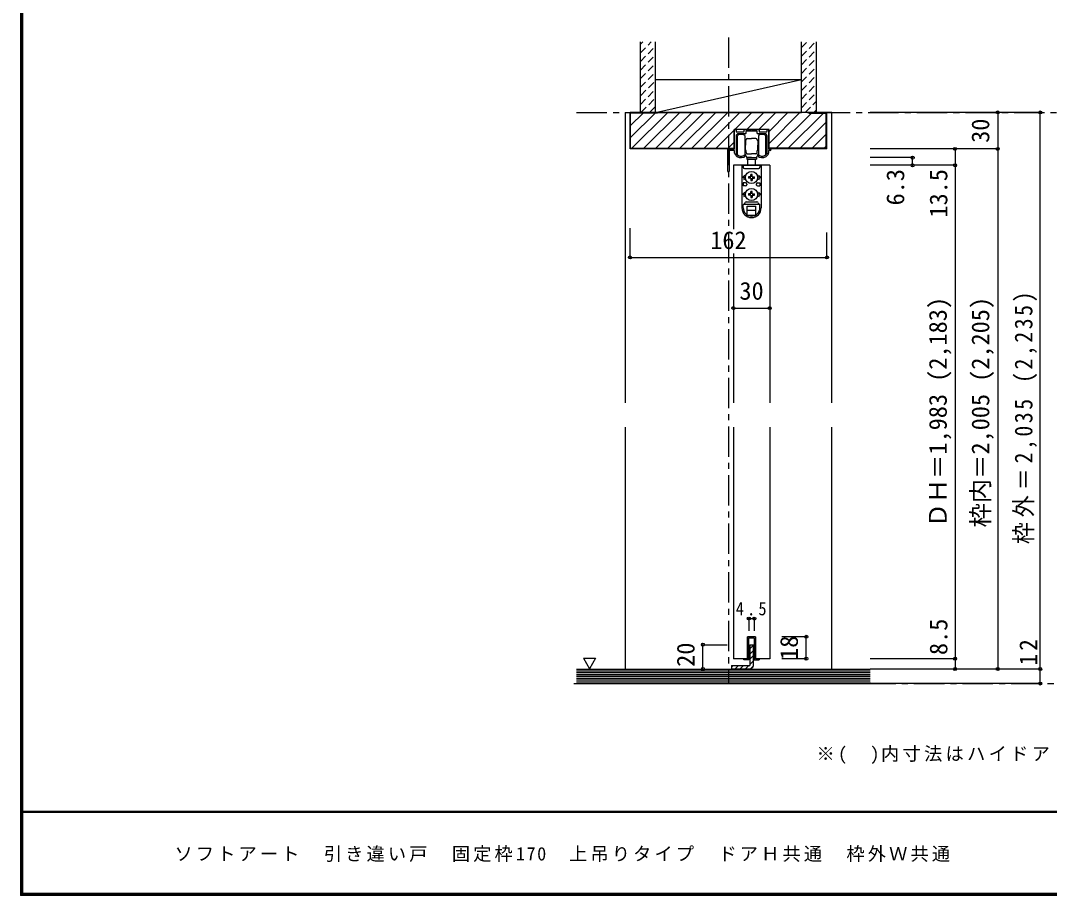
# Model space of a CAD drawing. Units: millimetres, scale not verified. Extents: x -973 to 977, y -718 to 696.
# Drawn here: x -973 to -127, y -701 to 19 of the extents above; entities that cross this region are included whole.
import ezdxf
from ezdxf.enums import TextEntityAlignment as Align

# ---------------------------------------------------------------- set-up
doc = ezdxf.new("R2010")
doc.units = ezdxf.units.MM
doc.header["$LTSCALE"] = 5
doc.header["$PDMODE"] = 32
doc.header["$PDSIZE"] = 2.5
doc.linetypes.add('CHAIN1', pattern=[8, 5, -1, 1, -1])
doc.linetypes.add('DASHED1', pattern=[1.8, 1.2, -0.6])
for name, color, linetype in [('0-1_通り芯', 4, 'CHAIN1'), ('0-2_柱', 7, 'Continuous'), ('0-3_仕上げ', 2, 'Continuous'), ('0-4_枠', 3, 'Continuous'), ('0-6_扉', 6, 'Continuous'), ('0-7_金物', 7, 'Continuous'), ('0-A_文字', 3, 'Continuous'), ('0-B_寸法', 7, 'Continuous'), ('0-C_ハッチ', 4, 'DASHED1'), ('F-1_枠', 6, 'Continuous'), ('F-A_文字', 7, 'Continuous')]:
    doc.layers.add(name, color=color, linetype=linetype)
doc.styles.add('ＭＳ ゴシック', font='')
doc.styles.get('ＭＳ ゴシック').set_extended_font_data('MS Gothic')

msp = doc.modelspace()

# ---------------------------------------------------------------- linework, layer by layer
at = {"layer": '0-1_通り芯'}
for p, q in [((-390.847, 5.151), (-390.847, -526.5)), ((-515.847, -56.5), (-115.347, -56.5)), ((-518.238, -526.5), (-115.347, -526.5))]:
    msp.add_line(p, q, dxfattribs=at)
at = {"layer": '0-2_柱', "color": 3}
for p, q in [((-450.847, -29.5), (-330.847, -29.5)), ((-450.847, -56.5), (-330.847, -56.5))]:
    msp.add_line(p, q, dxfattribs=at)
at = {"layer": '0-2_柱'}
msp.add_line((-450.847, -56.5), (-330.847, -29.5), dxfattribs=at)
at = {"layer": '0-3_仕上げ'}
for p, q in [((-463.347, -56.5), (-463.347, 1.5)), ((-450.847, -56.5), (-450.847, 1.5)), ((-330.847, -56.5), (-330.847, 1.5)), ((-318.347, -56.5), (-318.347, 1.5)), ((-515.847, -514.5), (-274.347, -514.5)), ((-515.847, -526.5), (-274.347, -526.5))]:
    msp.add_line(p, q, dxfattribs=at)
at = {"layer": '0-3_仕上げ', "color": 7}
for p, q in [((-515.847, -516), (-274.347, -516)), ((-515.847, -517.5), (-274.347, -517.5)), ((-515.847, -519), (-274.347, -519)), ((-515.847, -520.5), (-274.347, -520.5)), ((-515.847, -522), (-274.347, -522)), ((-515.847, -523.5), (-274.347, -523.5)), ((-515.847, -525), (-274.347, -525))]:
    msp.add_line(p, q, dxfattribs=at)
at = {"layer": '0-4_枠', "color": 4}
for p, q in [((-475.847, -56.5), (-475.847, -295.5)), ((-475.847, -56.5), (-471.847, -56.5)), ((-305.847, -56.5), (-309.847, -56.5)), ((-305.847, -295.5), (-305.847, -56.5)), ((-475.847, -315.5), (-475.847, -514.5)), ((-305.847, -514.5), (-305.847, -315.5))]:
    msp.add_line(p, q, dxfattribs=at)
at = {"layer": '0-4_枠'}
for p, q in [((-309.847, -56.5), (-471.847, -56.5)), ((-471.847, -86.5), (-471.847, -56.5)), ((-449.347, -57), (-471.347, -57)), ((-471.347, -86), (-471.347, -57)), ((-449.347, -56.5), (-449.347, -57)), ((-324.847, -57), (-324.847, -56.5)), ((-324.847, -57), (-310.347, -57)), ((-310.347, -86), (-310.347, -57)), ((-309.847, -86.5), (-309.847, -56.5)), ((-386.247, -86.5), (-386.247, -70.5)), ((-386.247, -86.5), (-471.847, -86.5)), ((-471.347, -86), (-386.247, -86)), ((-310.347, -86), (-357.447, -86)), ((-309.847, -86.5), (-357.447, -86.5))]:
    msp.add_line(p, q, dxfattribs=at)
msp.add_lwpolyline([(-357.447, -86.5), (-357.447, -70.5), (-386.247, -70.5)], dxfattribs=at)
at = {"layer": '0-6_扉'}
for p, q in [((-356.847, -100), (-386.847, -100)), ((-386.847, -100), (-386.847, -152.476)), ((-356.847, -100), (-356.847, -295.5)), ((-386.847, -172.476), (-386.847, -295.5)), ((-386.847, -315.5), (-386.847, -506)), ((-356.847, -315.5), (-356.847, -506)), ((-375.097, -488), (-375.097, -506)), ((-368.597, -488), (-375.097, -488)), ((-368.597, -488), (-368.597, -506)), ((-375.097, -506), (-386.847, -506)), ((-356.847, -506), (-368.597, -506))]:
    msp.add_line(p, q, dxfattribs=at)
at = {"layer": '0-7_金物'}
for p, q in [((-385.847, -86.5), (-385.847, -71)), ((-385.347, -70.5), (-385.147, -70.5)), ((-384.647, -71), (-384.647, -72)), ((-384.647, -76), (-384.647, -90.123)), ((-384.147, -72.5), (-378.497, -72.5)), ((-383.447, -91.5), (-383.447, -75.5)), ((-376.797, -74), (-382.647, -74)), ((-377.997, -72), (-377.997, -71)), ((-377.497, -70.5), (-366.197, -70.5)), ((-377.447, -75.5), (-377.447, -83.5)), ((-376.497, -72.3), (-376.497, -73.7)), ((-372.147, -72), (-376.197, -72)), ((-371.847, -71.7), (-372.147, -72)), ((-371.547, -72), (-371.847, -71.7)), ((-367.497, -72), (-371.547, -72)), ((-367.197, -73.7), (-367.197, -72.3)), ((-361.047, -74), (-366.897, -74)), ((-366.247, -75.5), (-366.247, -83.5)), ((-365.697, -71), (-365.697, -72)), ((-365.197, -72.5), (-359.547, -72.5)), ((-360.247, -91.5), (-360.247, -75.5)), ((-359.047, -72), (-359.047, -71)), ((-359.047, -90.123), (-359.047, -76)), ((-358.547, -70.5), (-358.347, -70.5)), ((-357.847, -71), (-357.847, -86.5)), ((-377.447, -79.5), (-377.147, -79.5)), ((-377.447, -81), (-376.947, -81)), ((-377.447, -83.5), (-377.447, -91.5)), ((-376.947, -79.7), (-377.147, -79.5)), ((-377.147, -81), (-376.947, -80.8)), ((-376.847, -79.5), (-376.947, -79.5)), ((-376.947, -79.5), (-376.947, -83.5)), ((-376.947, -87.5), (-376.947, -83.5)), ((-375.347, -78), (-371.847, -78)), ((-368.347, -78), (-371.847, -78)), ((-366.847, -79.5), (-366.747, -79.5)), ((-366.747, -79.7), (-366.547, -79.5)), ((-366.747, -79.5), (-366.747, -83.5)), ((-366.547, -81), (-366.747, -80.8)), ((-366.247, -81), (-366.747, -81)), ((-366.747, -87.5), (-366.747, -83.5)), ((-366.247, -79.5), (-366.547, -79.5)), ((-366.247, -83.5), (-366.247, -91.5)), ((-391.447, -104.9), (-391.447, -86.7)), ((-391.247, -86.5), (-385.847, -86.5)), ((-390.247, -87.9), (-390.247, -104.9)), ((-385.847, -87.7), (-390.047, -87.7)), ((-385.847, -89.966), (-385.847, -87.7)), ((-377.447, -86), (-376.947, -86)), ((-377.447, -87.5), (-377.147, -87.5)), ((-377.347, -92), (-377.347, -92.257)), ((-376.947, -86.2), (-377.147, -86)), ((-376.947, -87.3), (-377.147, -87.5)), ((-376.847, -87.5), (-376.947, -87.5)), ((-376.347, -89.5), (-376.347, -88)), ((-375.347, -90.5), (-371.847, -90.5)), ((-368.347, -90.5), (-371.847, -90.5)), ((-367.347, -89.5), (-367.347, -88)), ((-366.847, -87.5), (-366.747, -87.5)), ((-366.247, -86), (-366.747, -86)), ((-366.747, -86.2), (-366.547, -86)), ((-366.747, -87.3), (-366.547, -87.5)), ((-366.247, -87.5), (-366.547, -87.5)), ((-366.347, -92.257), (-366.347, -92)), ((-357.847, -86.5), (-356.447, -86.5)), ((-357.847, -87.7), (-357.847, -89.966)), ((-356.447, -87.7), (-357.847, -87.7)), ((-379.746, -100), (-379.746, -134.9)), ((-379.703, -100), (-363.903, -100)), ((-378.746, -100), (-378.746, -101.5)), ((-375.847, -94.8), (-367.847, -94.8)), ((-371.847, -93.5), (-375.347, -93.5)), ((-374.847, -93.5), (-374.847, -93.8)), ((-374.847, -100), (-374.847, -94.8)), ((-371.847, -93.5), (-368.347, -93.5)), ((-368.847, -93.5), (-368.847, -93.8)), ((-368.847, -94.8), (-368.847, -100)), ((-367.847, -93.8), (-367.847, -94.8)), ((-364.946, -100), (-364.946, -101.5)), ((-363.946, -100), (-363.946, -134.9)), ((-377.503, -108), (-379.346, -110)), ((-378.246, -110), (-379.346, -110)), ((-377.746, -102.5), (-365.946, -102.5)), ((-372.366, -109.48), (-374.296, -109.514)), ((-374.296, -109.514), (-374.296, -110.486)), ((-372.366, -109.48), (-372.332, -107.55)), ((-371.36, -107.55), (-372.332, -107.55)), ((-371.326, -109.48), (-371.36, -107.55)), ((-371.326, -109.48), (-369.396, -109.514)), ((-369.396, -110.486), (-369.396, -109.514)), ((-366.189, -108), (-364.346, -110)), ((-365.446, -110), (-364.346, -110)), ((-376.746, -114.5), (-378.746, -114.5)), ((-378.746, -114.5), (-378.746, -117)), ((-376.746, -117), (-378.746, -117)), ((-375.746, -115.5), (-375.746, -116)), ((-372.366, -110.52), (-374.296, -110.486)), ((-372.366, -110.52), (-372.332, -112.45)), ((-372.332, -112.45), (-371.36, -112.45)), ((-371.326, -110.52), (-371.36, -112.45)), ((-371.326, -110.52), (-369.396, -110.486)), ((-367.946, -115.5), (-367.946, -116)), ((-366.946, -114.5), (-364.946, -114.5)), ((-366.946, -117), (-364.946, -117)), ((-364.946, -114.5), (-364.946, -117)), ((-377.503, -122), (-379.346, -124)), ((-378.246, -124), (-379.346, -124)), ((-372.366, -123.48), (-374.296, -123.514)), ((-374.296, -123.514), (-374.296, -124.486)), ((-372.366, -124.52), (-374.296, -124.486)), ((-372.366, -123.48), (-372.332, -121.55)), ((-372.366, -124.52), (-372.332, -126.45)), ((-371.36, -121.55), (-372.332, -121.55)), ((-372.332, -126.45), (-371.36, -126.45)), ((-371.326, -123.48), (-371.36, -121.55)), ((-371.326, -124.52), (-371.36, -126.45)), ((-371.326, -123.48), (-369.396, -123.514)), ((-371.326, -124.52), (-369.396, -124.486)), ((-369.396, -124.486), (-369.396, -123.514)), ((-366.189, -122), (-364.346, -124)), ((-365.446, -124), (-364.346, -124)), ((-378.746, -134.9), (-378.746, -132.5)), ((-378.246, -132), (-365.446, -132)), ((-376.246, -130), (-367.446, -130)), ((-375.346, -140.846), (-375.346, -133.5)), ((-375.346, -133.5), (-368.346, -133.5)), ((-368.346, -140.846), (-368.346, -133.5)), ((-364.946, -134.9), (-364.946, -132.5)), ((-375.346, -137), (-368.346, -137)), ((-374.874, -141.1), (-368.818, -141.1)), ((-375.097, -506), (-375.097, -488)), ((-375.097, -488), (-368.597, -488)), ((-374.097, -507), (-374.097, -489)), ((-369.597, -489), (-374.097, -489)), ((-369.597, -489), (-369.597, -507)), ((-368.597, -488), (-368.597, -506)), ((-378.097, -506), (-375.097, -506)), ((-378.097, -507), (-378.097, -506)), ((-374.097, -507), (-378.097, -507)), ((-369.597, -507), (-365.597, -507)), ((-368.597, -506), (-365.597, -506)), ((-365.597, -506), (-365.597, -507))]:
    msp.add_line(p, q, dxfattribs=at)
at = {"layer": '0-7_金物', "color": 3}
for p, q in [((-373.347, -494.5), (-370.347, -494.5)), ((-373.347, -494.5), (-373.347, -511.5)), ((-370.347, -511.5), (-370.347, -494.5)), ((-388.347, -511.5), (-388.347, -514.5)), ((-388.347, -511.5), (-373.347, -511.5)), ((-373.347, -514.5), (-388.347, -514.5))]:
    msp.add_line(p, q, dxfattribs=at)
at = {"layer": '0-7_金物'}
msp.add_lwpolyline([(-367.847, -93.8), (-375.847, -93.8), (-375.847, -94.8)], dxfattribs=at)
for centre in [(-371.846, -110), (-371.846, -124)]:
    msp.add_circle(centre, 5, dxfattribs=at)
for centre, radius, start, end in [((-385.347, -71), 0.5, 90, 180), ((-385.147, -71), 0.5, 360, 90), ((-384.147, -72), 0.5, 180, 270), ((-382.647, -76), 2, 90, 180), ((-380.447, -79.5), 5, 53.1301, 126.8699), ((-378.497, -72), 0.5, 270, 0), ((-377.497, -71), 0.5, 90, 180), ((-376.797, -73.7), 0.3, 270, 360), ((-376.197, -72.3), 0.3, 90, 180), ((-367.497, -72.3), 0.3, 0, 90), ((-366.897, -73.7), 0.3, 180, 270), ((-363.247, -79.5), 5, 53.1301, 126.8699), ((-366.197, -71), 0.5, 0, 90), ((-365.197, -72), 0.5, 180, 270), ((-361.047, -76), 2, 0, 90), ((-359.547, -72), 0.5, 270, 360), ((-358.547, -71), 0.5, 90, 180), ((-358.347, -71), 0.5, 0, 90), ((-376.847, -79), 0.5, 270, 0), ((-375.347, -79), 1, 90, 180), ((-368.347, -79), 1, 0, 90), ((-366.847, -79), 0.5, 180, 270), ((-391.247, -86.7), 0.2, 90, 180), ((-390.047, -87.9), 0.2, 90, 180), ((-383.847, -89.966), 2, 180, 215.95057), ((-380.447, -87.5), 6.2, 215.95057, 293.81884), ((-384.347, -90.123), 0.3, 180, 213.92311), ((-380.447, -87.5), 5, 213.92311, 301.89079), ((-380.447, -87.5), 5, 233.1301, 306.8699), ((-378.347, -92.257), 1, 293.81884, 0), ((-377.647, -92), 0.3, 360, 121.89079), ((-378.347, -92.5), 2, 0, 63.25632), ((-376.847, -88), 0.5, 0, 90), ((-375.347, -89.5), 1, 180, 270), ((-375.347, -92.5), 1, 180, 270), ((-368.347, -89.5), 1, 270, 0), ((-368.347, -92.5), 1, 270, 0), ((-366.847, -88), 0.5, 90, 180), ((-365.347, -92.5), 2, 116.74368, 180), ((-366.047, -92), 0.3, 58.10921, 180), ((-365.347, -92.257), 1, 180, 246.18116), ((-363.247, -87.5), 5, 233.1301, 306.8699), ((-363.247, -87.5), 5, 238.10921, 326.07689), ((-363.247, -87.5), 6.2, 246.18116, 324.04943), ((-359.347, -90.123), 0.3, 326.07689, 360), ((-359.847, -89.966), 2, 324.04943, 360), ((-356.447, -87.1), 0.6, 270, 90), ((-377.746, -101.5), 1, 180, 270), ((-365.946, -101.5), 1, 270, 0), ((-390.847, -104.9), 0.6, 180, 0), ((-371.846, -110), 6.4, 167.82427, 198.20996), ((-371.846, -110), 6.4, 341.79004, 12.17573), ((-376.746, -115.5), 1, 0, 90), ((-376.746, -116), 1, 270, 0), ((-366.946, -115.5), 1, 90, 180), ((-366.946, -116), 1, 180, 270), ((-371.846, -124), 6.4, 167.82427, 198.20996), ((-371.846, -124), 6.4, 341.79004, 12.17573), ((-371.846, -135.1), 7.9, 180, 0), ((-378.246, -132.5), 0.5, 90, 180), ((-371.846, -134.9), 6.9, 180, 0), ((-378.246, -131), 1, 270, 0), ((-376.246, -131), 1, 90, 180), ((-367.446, -131), 1, 0, 90), ((-365.446, -131), 1, 180, 270), ((-365.446, -132.5), 0.5, 0, 90)]:
    msp.add_arc(centre, radius, start, end, dxfattribs=at)
at = {"layer": '0-7_金物', "color": 3}
msp.add_arc((-373.347, -511.5), 3, 270, 0, dxfattribs=at)
at = {"layer": '0-A_文字', "color": 7}
for p, q in [((-510.282, -505.686), (-500.282, -505.686)), ((-510.282, -505.686), (-505.282, -514.347)), ((-500.282, -505.686), (-505.282, -514.347))]:
    msp.add_line(p, q, dxfattribs=at)
at = {"layer": '0-B_寸法', "color": 4}
for p, q in [((-134.347, -56.5), (-274.347, -56.5)), ((-169.347, -56.5), (-169.347, -514.5)), ((-134.347, -526.5), (-134.347, -56.5)), ((-169.347, -86.5), (-274.347, -86.5)), ((-204.347, -86.5), (-204.347, -514.5)), ((-239.347, -93.7), (-274.347, -93.7)), ((-204.347, -100), (-274.347, -100)), ((-239.347, -100), (-239.347, -93.7)), ((-471.847, -175.804), (-471.847, -151.746)), ((-309.847, -175.804), (-309.847, -155.246)), ((-471.847, -175.804), (-309.847, -175.804)), ((-386.847, -217.5), (-356.847, -217.5)), ((-374.097, -473), (-374.097, -483)), ((-374.097, -473), (-369.597, -473)), ((-369.597, -473), (-369.597, -483)), ((-326.847, -488), (-346.847, -488)), ((-326.847, -506), (-326.847, -488)), ((-411.847, -514.5), (-411.847, -494.5)), ((-411.847, -494.5), (-391.847, -494.5)), ((-326.847, -506), (-346.847, -506)), ((-204.347, -506), (-274.347, -506)), ((-411.847, -514.5), (-391.847, -514.5)), ((-134.347, -514.5), (-274.347, -514.5)), ((-134.347, -526.5), (-274.347, -526.5))]:
    msp.add_line(p, q, dxfattribs=at)
at = {"layer": '0-B_寸法'}
for p in [(-169.347, -56.5), (-134.347, -56.5), (-239.347, -93.7), (-204.347, -86.5), (-169.347, -86.5), (-239.347, -100), (-204.347, -100), (-471.847, -175.804), (-309.847, -175.804), (-386.847, -217.5), (-356.847, -217.5), (-374.097, -473), (-369.597, -473), (-326.847, -488), (-411.847, -494.5), (-326.847, -506), (-204.347, -506), (-411.847, -514.5), (-204.347, -514.5), (-169.347, -514.5), (-169.347, -514.5), (-134.347, -514.5), (-134.347, -526.5)]:
    msp.add_point(p, dxfattribs=at)
at = {"layer": '0-C_ハッチ'}
for p, q in [((-463.319, -0.395), (-461.424, 1.5)), ((-463.319, -7.466), (-454.353, 1.5)), ((-330.847, -3.103), (-326.244, 1.5)), ((-330.847, -10.174), (-319.172, 1.5)), ((-463.319, -14.537), (-450.819, -2.037)), ((-330.847, -17.246), (-318.347, -4.746)), ((-463.319, -21.608), (-450.819, -9.108)), ((-463.319, -28.68), (-450.819, -16.18)), ((-330.847, -24.317), (-318.347, -11.817)), ((-463.319, -35.751), (-450.819, -23.251)), ((-330.847, -31.388), (-318.347, -18.888)), ((-462.997, -42.5), (-450.819, -30.322)), ((-330.847, -38.459), (-318.347, -25.959)), ((-330.847, -45.53), (-318.347, -33.03)), ((-463.347, -49.921), (-450.819, -37.393)), ((-330.847, -52.601), (-318.347, -40.101)), ((-462.855, -56.5), (-450.819, -44.464)), ((-327.675, -56.5), (-318.347, -47.172)), ((-455.784, -56.5), (-450.819, -51.535)), ((-320.604, -56.5), (-318.347, -54.243))]:
    msp.add_line(p, q, dxfattribs=at)
at = {"layer": '0-C_ハッチ', "linetype": 'Continuous'}
for p, q in [((-471.347, -57.274), (-471.073, -57)), ((-471.347, -67.173), (-461.174, -57)), ((-471.347, -77.073), (-451.274, -57)), ((-470.375, -86), (-440.875, -56.5)), ((-460.475, -86), (-430.975, -56.5)), ((-450.576, -86), (-421.076, -56.5)), ((-440.676, -86), (-411.176, -56.5)), ((-430.777, -86), (-401.277, -56.5)), ((-420.877, -86), (-391.377, -56.5)), ((-410.978, -86), (-381.478, -56.5)), ((-385.578, -70.5), (-371.578, -56.5)), ((-375.679, -70.5), (-361.679, -56.5)), ((-365.779, -70.5), (-351.779, -56.5)), ((-357.447, -72.067), (-341.88, -56.5)), ((-357.447, -81.967), (-332.347, -56.867)), ((-322.581, -57), (-351.581, -86)), ((-341.681, -86), (-312.681, -57)), ((-331.782, -86), (-310.347, -64.565)), ((-401.078, -86), (-386.247, -71.169)), ((-321.882, -86), (-310.347, -74.465)), ((-391.179, -86), (-386.247, -81.068)), ((-311.983, -86), (-310.347, -84.364)), ((-373.347, -497.982), (-370.347, -494.982)), ((-373.347, -502.225), (-370.347, -499.225)), ((-373.347, -506.468), (-370.347, -503.468)), ((-373.347, -510.71), (-370.347, -507.71)), ((-388.347, -512.982), (-386.865, -511.5)), ((-385.622, -514.5), (-382.622, -511.5)), ((-381.379, -514.5), (-378.379, -511.5)), ((-377.137, -514.5), (-374.137, -511.5)), ((-372.853, -514.459), (-370.387, -511.993))]:
    msp.add_line(p, q, dxfattribs=at)
at = {"layer": 'F-1_枠'}
for p, q in [((-973.347, 695.833), (-973.347, -700.833)), ((-972.514, 695.833), (-972.514, -700.833)), ((-971.68, 695.833), (-971.68, -700.833)), ((976.653, -631.667), (-973.347, -631.667)), ((976.653, -632.5), (-973.347, -632.5)), ((976.653, -699.167), (-973.347, -699.167)), ((976.653, -700), (-973.347, -700)), ((976.653, -700.833), (-973.347, -700.833))]:
    msp.add_line(p, q, dxfattribs=at)

# ---------------------------------------------------------------- texts
at = {"layer": '0-A_文字', "color": 7, "insert": (-318.408, -592.63), "char_height": 11, "attachment_point": 7, "style": 'ＭＳ ゴシック'}
msp.add_mtext('\\T1.18;※(\u3000)内寸法はハイドア', dxfattribs=at)
at = {"layer": '0-B_寸法', "style": 'ＭＳ ゴシック'}
for s, p in [('30', (-171.847, -81.5)), ('6.3', (-241.847, -133)), ('13.5', (-206.347, -143)), ('ＤＨ＝1,983 (2,183)', (-206.847, -398)), ('枠内＝2,005 (2,205)', (-171.847, -398)), ('8.5', (-206.347, -503)), ('18', (-329.347, -507)), ('20', (-414.347, -512.707))]:
    msp.add_text(s, height=14.66, rotation=90, dxfattribs=at).set_placement(p, align=Align.BOTTOM_LEFT)
for s, p in [('162', (-405.847, -173.304)), ('30', (-381.847, -215))]:
    msp.add_text(s, height=14.66, dxfattribs=at).set_placement(p, align=Align.BOTTOM_LEFT)
at = {"layer": '0-B_寸法', "char_height": 14.66, "attachment_point": 7, "rotation": 90, "style": 'ＭＳ ゴシック'}
for s, insert in [('\\T1.23;\\W0.9;枠外＝2,035\\~(2,235)', (-136.847, -411.75)), ('\\T1.27;\\W0.95;12', (-136.847, -511.5))]:
    msp.add_mtext(s, dxfattribs=dict(at, insert=insert))
at = {"layer": '0-B_寸法', "insert": (-384.847, -470.5), "char_height": 11, "attachment_point": 7, "style": 'ＭＳ ゴシック'}
msp.add_mtext('\\T1.38;\\W0.9;4.5', dxfattribs=at)
at = {"layer": 'F-A_文字', "insert": (-846.68, -673.333), "char_height": 11, "attachment_point": 7, "style": 'ＭＳ ゴシック'}
msp.add_mtext('\\T1.17;ソフトアート\u3000引き違い戸\u3000固定枠170\u3000上吊りタイプ\u3000ドアＨ共通\u3000枠外Ｗ共通', dxfattribs=at)

doc.saveas('drawing.dxf')
